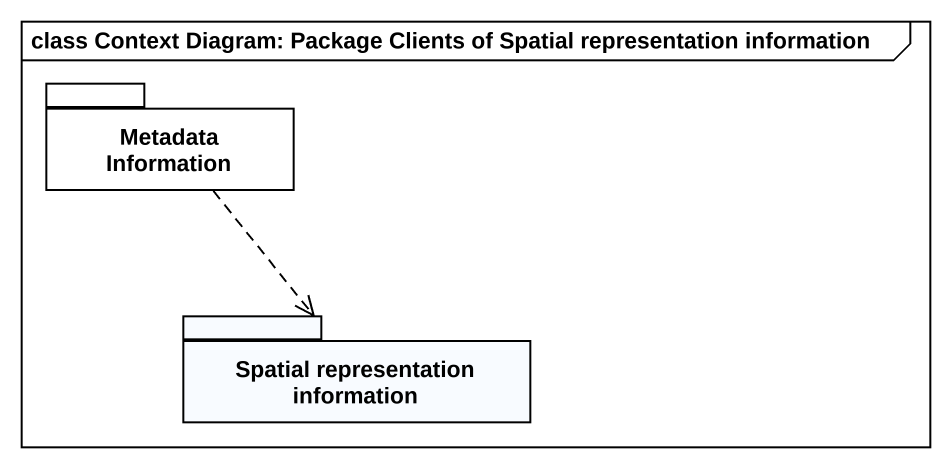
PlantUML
@startuml
mainframe class Context Diagram: Package Clients of Spatial representation information
package "Metadata Information" as Metadata_Information #FFFFFF {
}
package "Spatial representation information" as Spatial_representation {
}
Metadata_Information ..> Spatial_representation
@enduml
